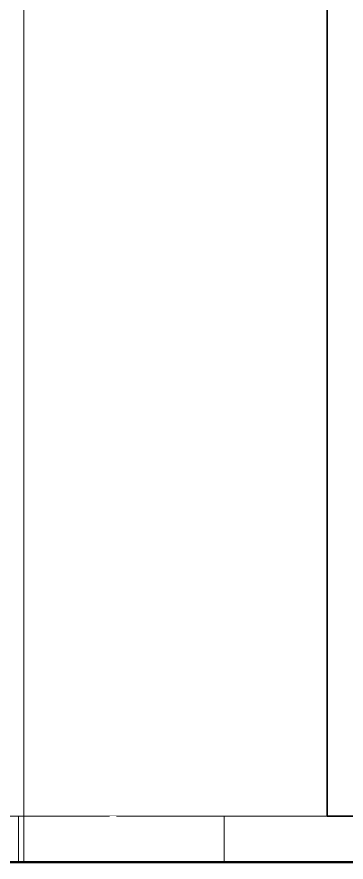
# Model space of a CAD drawing. Header units: millimetres. Extents: x -46169 to 237885, y -84465 to 18123.
# Drawn here: x 225124 to 225338, y -84333 to -83783 of the extents above; entities that cross this region are included whole.
import ezdxf

# ---------------------------------------------------------------- set-up
doc = ezdxf.new("R2010")
doc.units = ezdxf.units.MM
doc.header["$MEASUREMENT"] = 0
doc.linetypes.add('Wipeout_Contour', pattern=[1000, 0, -1000])
doc.layers.add('0_Pen_No__85', color=8, linetype='Continuous', lineweight=20)
doc.layers.add('New_A-20-M_Floor_Slab', color=7, linetype='Continuous')
doc.layers.add('New_A-35-M_FFE_Sanitary', color=7, linetype='Continuous')
for name, color, linetype, lineweight, true_color in [('New_A-20-M_Floor_Slab_Pen_No__29', 7, 'Continuous', 50, 0x2a2a2a), ('New_A-35-M_FFE_Sanitary_Pen_No__44', 7, 'Continuous', 35, 0x444444), ('New_A-35-M_FFE_Sanitary_Pen_No__64', 7, 'Continuous', 20, 0x606060)]:
    doc.layers.add(name, color=color, linetype=linetype, lineweight=lineweight, true_color=true_color)

# ---------------------------------------------------------------- blocks, each defined once
blk = doc.blocks.new('Section Elem_325_4', base_point=(208268.76, -84332.61))
at = {"color": 254, "linetype": 'Wipeout_Contour', "lineweight": 0, "ltscale": 961956.110709}
blk.add_wipeout([(225188.21, -84332.61), (225258.29, -84332.61), (225258.29, -84302.61), (225188.21, -84302.61)], dxfattribs=at).dxf.layer = 'New_A-35-M_FFE_Sanitary'
at = {"color": 254, "linetype": 'Wipeout_Contour', "lineweight": 0, "ltscale": 960548.323265}
blk.add_wipeout([(225325.35, -82132.61), (225183.75, -82132.61), (225183.75, -84302.61), (225325.35, -84302.61)], dxfattribs=at).dxf.layer = 'New_A-35-M_FFE_Sanitary'
at = {"layer": 'New_A-35-M_FFE_Sanitary_Pen_No__44', "linetype": 'Continuous'}
for p in [(225325.35, -82132.61), (225350.49, -84302.61)]:
    blk.add_line(p, (225325.35, -84302.61), dxfattribs=at)
at = {"layer": 'New_A-35-M_FFE_Sanitary_Pen_No__64', "linetype": 'Continuous'}
for p, q in [((225183.75, -84302.61), (225325.35, -84302.61)), ((225258.29, -84332.61), (225258.29, -84302.61))]:
    blk.add_line(p, q, dxfattribs=at)
blk = doc.blocks.new('Section Elem_326_4', base_point=(208268.76, -84332.61))
at = {"color": 254, "linetype": 'Wipeout_Contour', "lineweight": 0, "ltscale": 960178.357739}
blk.add_wipeout([(225128.14, -84302.61), (225183.75, -84302.61), (225183.75, -82132.61), (225128.14, -82132.61)], dxfattribs=at).dxf.layer = 'New_A-35-M_FFE_Sanitary'
at = {"color": 254, "linetype": 'Wipeout_Contour', "lineweight": 0, "ltscale": 961593.178235}
blk.add_wipeout([(225124.59, -84332.61), (225128.14, -84332.61), (225128.14, -84302.61), (225124.59, -84302.61)], dxfattribs=at).dxf.layer = 'New_A-35-M_FFE_Sanitary'
at = {"layer": 'New_A-35-M_FFE_Sanitary_Pen_No__64', "linetype": 'Continuous'}
blk.add_line((225124.59, -84332.61), (225124.59, -84302.61), dxfattribs=at)
at = {"color": 254, "linetype": 'Wipeout_Contour', "lineweight": 0, "ltscale": 961712.330953}
blk.add_wipeout([(225128.14, -84302.61), (225128.14, -84332.61), (225188.21, -84332.61), (225188.21, -84302.61)], dxfattribs=at).dxf.layer = 'New_A-35-M_FFE_Sanitary'
at = {"layer": 'New_A-35-M_FFE_Sanitary_Pen_No__64', "linetype": 'Continuous'}
for p, q in [((225128.14, -84302.61), (225128.14, -82132.61)), ((224556.57, -84302.61), (225128.14, -84302.61)), ((225128.14, -84302.61), (225183.75, -84302.61)), ((225128.14, -84332.61), (225128.14, -84302.61))]:
    blk.add_line(p, q, dxfattribs=at)
blk = doc.blocks.new('Section Elem_429_4', base_point=(208268.76, -84332.61))
at = {"layer": 'New_A-20-M_Floor_Slab_Pen_No__29', "linetype": 'Continuous'}
blk.add_line((221407.19, -84332.61), (227395.65, -84332.61), dxfattribs=at)
blk = doc.blocks.new('I-07 Lecture Theatre Elevation_STORY_MARKER', base_point=(208268.76, -84332.61))
at = {"layer": '0_Pen_No__85', "linetype": 'Continuous'}
blk.add_line((221407.18, -84332.61), (234222.59, -84332.61), dxfattribs=at)

msp = doc.modelspace()

# ---------------------------------------------------------------- block references
at = {"layer": 'New_A-35-M_FFE_Sanitary'}
msp.add_blockref('Section Elem_325_4', (208268.76, -84332.61), dxfattribs=at)

# ---------------------------------------------------------------- next in the draw order: block references
msp.add_blockref('Section Elem_326_4', (208268.76, -84332.61), dxfattribs=at)

# ---------------------------------------------------------------- next in the draw order: block references
at = {"linetype": 'Continuous', "lineweight": 0}
msp.add_blockref('I-07 Lecture Theatre Elevation_STORY_MARKER', (208268.76, -84332.61), dxfattribs=at)
at = {"layer": 'New_A-20-M_Floor_Slab'}
msp.add_blockref('Section Elem_429_4', (208268.76, -84332.61), dxfattribs=at)

doc.saveas('drawing.dxf')
